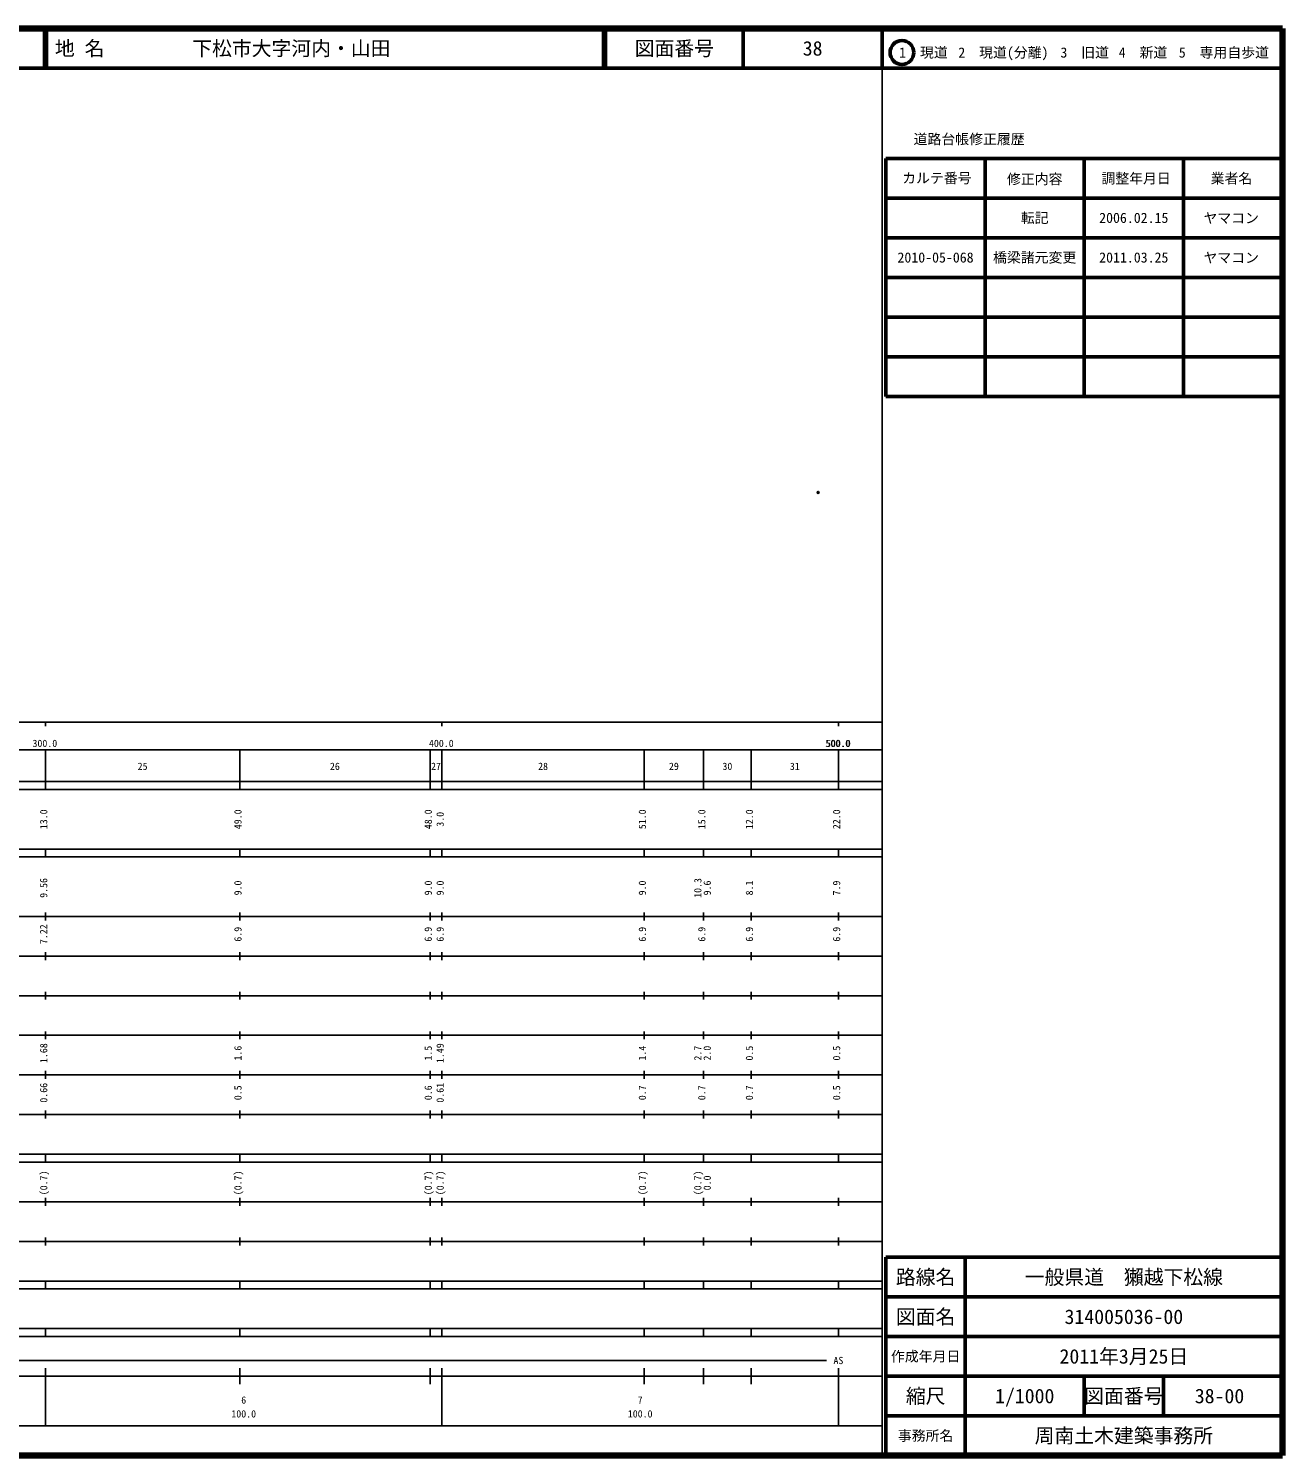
# Model space of a CAD drawing. Units: millimetres on the paper. Extents: x 40 to 680, y 20 to 380.
# Drawn here: x 363.7 to 680, y 20 to 380 of the extents above; entities that cross this region are included whole.
import ezdxf
from ezdxf.enums import TextEntityAlignment as Align

# ---------------------------------------------------------------- set-up
doc = ezdxf.new("R2010")
doc.units = ezdxf.units.MM
doc.header["$PDMODE"] = 32
doc.header["$PDSIZE"] = 0.5
doc.layers.add('M-OTRS', color=6, linetype='Continuous')
doc.layers.add('M-TTL-TXT', color=7, linetype='Continuous')
for name, color, linetype, lineweight in [('M-TTL', 2, 'Continuous', 140), ('M-TTL-BAND', 7, 'Continuous', 25), ('M-TTL-FRAM', 2, 'Continuous', 50), ('M-TTL-LINE', 7, 'Continuous', 50)]:
    doc.layers.add(name, color=color, linetype=linetype, lineweight=lineweight)
doc.styles.add('ＭＳ ゴシック', font='')
doc.styles.get('ＭＳ ゴシック').set_extended_font_data('MS Gothic')

msp = doc.modelspace()

# ---------------------------------------------------------------- linework, layer by layer
at = {"layer": 'M-OTRS'}
msp.add_point((562.881, 262.976), dxfattribs=at)
at = {"layer": 'M-TTL'}
for p, q in [((680, 380), (40, 380)), ((680, 20), (680, 380)), ((40, 20), (680, 20))]:
    msp.add_line(p, q, dxfattribs=at)
at = {"layer": 'M-TTL-BAND'}
for p, q in [((579, 20), (579, 370)), ((40, 205), (579, 205)), ((368, 205), (368, 204)), ((468, 205), (468, 204)), ((568, 205), (568, 204)), ((68, 198), (579, 198)), ((368, 188), (368, 198)), ((417, 188), (417, 198)), ((465, 188), (465, 198)), ((468, 188), (468, 198)), ((519, 188), (519, 198)), ((534, 188), (534, 198)), ((546, 188), (546, 198)), ((568, 188), (568, 198)), ((40, 190), (579, 190)), ((40, 188), (579, 188)), ((40, 173), (579, 173)), ((368, 171), (368, 173)), ((417, 171), (417, 173)), ((465, 171), (465, 173)), ((468, 171), (468, 173)), ((519, 171), (519, 173)), ((534, 171), (534, 173)), ((546, 171), (546, 173)), ((568, 171), (568, 173)), ((40, 171), (579, 171)), ((40, 156), (579, 156)), ((368, 155), (368, 157)), ((417, 155), (417, 157)), ((465, 155), (465, 157)), ((468, 155), (468, 157)), ((519, 155), (519, 157)), ((534, 155), (534, 157)), ((546, 155), (546, 157)), ((568, 155), (568, 157)), ((46, 146), (579, 146)), ((368, 145), (368, 147)), ((417, 145), (417, 147)), ((465, 145), (465, 147)), ((468, 145), (468, 147)), ((519, 145), (519, 147)), ((534, 145), (534, 147)), ((546, 145), (546, 147)), ((568, 145), (568, 147)), ((368, 135), (368, 137)), ((417, 135), (417, 137)), ((465, 135), (465, 137)), ((468, 135), (468, 137)), ((519, 135), (519, 137)), ((534, 135), (534, 137)), ((546, 135), (546, 137)), ((568, 135), (568, 137)), ((52, 136), (579, 136)), ((46, 126), (579, 126)), ((368, 125), (368, 127)), ((417, 125), (417, 127)), ((465, 125), (465, 127)), ((468, 125), (468, 127)), ((519, 125), (519, 127)), ((534, 125), (534, 127)), ((546, 125), (546, 127)), ((568, 125), (568, 127)), ((52, 116), (579, 116)), ((368, 115), (368, 117)), ((417, 115), (417, 117)), ((465, 115), (465, 117)), ((468, 115), (468, 117)), ((519, 115), (519, 117)), ((534, 115), (534, 117)), ((546, 115), (546, 117)), ((568, 115), (568, 117)), ((46, 106), (579, 106)), ((368, 105), (368, 107)), ((417, 105), (417, 107)), ((465, 105), (465, 107)), ((468, 105), (468, 107)), ((519, 105), (519, 107)), ((534, 105), (534, 107)), ((546, 105), (546, 107)), ((568, 105), (568, 107)), ((40, 96), (579, 96)), ((40, 94), (579, 94)), ((368, 94), (368, 96)), ((417, 94), (417, 96)), ((465, 94), (465, 96)), ((468, 94), (468, 96)), ((519, 94), (519, 96)), ((534, 94), (534, 96)), ((546, 94), (546, 96)), ((568, 94), (568, 96)), ((49, 84), (579, 84)), ((368, 83), (368, 85)), ((417, 83), (417, 85)), ((465, 83), (465, 85)), ((468, 83), (468, 85)), ((519, 83), (519, 85)), ((534, 83), (534, 85)), ((546, 83), (546, 85)), ((568, 83), (568, 85)), ((40, 74), (579, 74)), ((368, 73), (368, 75)), ((417, 73), (417, 75)), ((465, 73), (465, 75)), ((468, 73), (468, 75)), ((519, 73), (519, 75)), ((534, 73), (534, 75)), ((546, 73), (546, 75)), ((568, 73), (568, 75)), ((40, 64), (579, 64)), ((40, 62), (579, 62)), ((368, 62), (368, 64)), ((417, 62), (417, 64)), ((465, 62), (465, 64)), ((468, 62), (468, 64)), ((519, 62), (519, 64)), ((534, 62), (534, 64)), ((546, 62), (546, 64)), ((568, 62), (568, 64)), ((40, 52), (579, 52)), ((368, 50), (368, 52)), ((417, 50), (417, 52)), ((465, 50), (465, 52)), ((468, 50), (468, 52)), ((519, 50), (519, 52)), ((534, 50), (534, 52)), ((546, 50), (546, 52)), ((568, 50), (568, 52)), ((40, 50), (579, 50)), ((71, 44), (565, 44)), ((40, 40), (579, 40)), ((368, 27.5), (368, 42)), ((417, 38), (417, 42)), ((465, 38), (465, 42)), ((468, 27.5), (468, 42)), ((519, 38), (519, 42)), ((534, 38), (534, 42)), ((546, 38), (546, 42)), ((568, 27.5), (568, 42)), ((68, 27.5), (579, 27.5))]:
    msp.add_line(p, q, dxfattribs=at)
at = {"layer": 'M-TTL-FRAM'}
for p, q in [((580, 347.197), (580, 287.197)), ((580, 347.197), (680, 347.197)), ((580, 287.197), (680, 287.197)), ((680, 70), (580, 70)), ((580, 70), (580, 20))]:
    msp.add_line(p, q, dxfattribs=at)
at = {"layer": 'M-TTL-LINE'}
for p, q in [((367.75, 380), (367.75, 370)), ((368.25, 380), (368.25, 370)), ((508.747, 380), (508.747, 370)), ((509.247, 380), (509.247, 370)), ((543.997, 380), (543.997, 370)), ((579, 380), (579, 370)), ((40, 370), (680, 370)), ((605, 347.197), (605, 287.197)), ((630, 347.197), (630, 287.197)), ((655, 347.197), (655, 287.197)), ((580, 337.197), (680, 337.197)), ((580, 327.197), (680, 327.197)), ((580, 317.197), (680, 317.197)), ((580, 307.197), (680, 307.197)), ((580, 297.197), (680, 297.197)), ((600, 70), (600, 20)), ((680, 60), (580, 60)), ((680, 50), (580, 50)), ((680, 40), (580, 40)), ((630, 40), (630, 30)), ((650, 40), (650, 30)), ((680, 30), (580, 30))]:
    msp.add_line(p, q, dxfattribs=at)
msp.add_circle((584.031, 373.958), 3, dxfattribs=at)

# ---------------------------------------------------------------- texts
at = {"layer": 'M-TTL-BAND', "style": 'ＭＳ ゴシック'}
for s, p in [('300.0', (367.844, 198.195)), ('400.0', (467.844, 198.195)), ('500.0', (567.844, 198.195)), ('500.0', (568, 198.195)), ('25', (392.5, 192.405)), ('26', (441, 192.405)), ('27', (466.5, 192.405)), ('28', (493.5, 192.405)), ('29', (526.5, 192.405)), ('30', (540, 192.405)), ('31', (557, 192.405)), ('AS', (568, 42.5)), ('6', (418, 32.523)), ('7', (518, 32.523)), ('100.0', (418, 29.033)), ('100.0', (518, 29.033))]:
    msp.add_text(s, height=1.833, dxfattribs=at).set_placement(p, align=Align.BOTTOM_CENTER)
for s, p in [('13.0', (369, 180.5)), ('49.0', (418, 180.5)), ('48.0', (466, 180.5)), ('3.0', (469, 180.5)), ('51.0', (520, 180.5)), ('15.0', (535, 180.5)), ('12.0', (547, 180.5)), ('22.0', (569, 180.5)), ('9.56', (369, 163.174)), ('9.0', (418, 163.174)), ('9.0', (466, 163.174)), ('9.0', (469, 163.174)), ('9.0', (520, 163.174)), ('10.3', (534, 163.174)), ('9.6', (536.37, 163.174)), ('8.1', (547, 163.174)), ('7.9', (569, 163.174)), ('7.22', (369, 151.5)), ('6.9', (418, 151.5)), ('6.9', (466, 151.5)), ('6.9', (469, 151.5)), ('6.9', (520, 151.5)), ('6.9', (535, 151.5)), ('6.9', (547, 151.5)), ('6.9', (569, 151.5)), ('1.68', (369, 121.5)), ('1.6', (418, 121.5)), ('1.5', (466, 121.5)), ('1.49', (469, 121.5)), ('1.4', (520, 121.5)), ('2.7', (534, 121.5)), ('2.0', (536.37, 121.5)), ('0.5', (547, 121.5)), ('0.5', (569, 121.5)), ('0.66', (369, 111.5)), ('0.5', (418, 111.5)), ('0.6', (466, 111.5)), ('0.61', (469, 111.5)), ('0.7', (520, 111.5)), ('0.7', (535, 111.5)), ('0.7', (547, 111.5)), ('0.5', (569, 111.5)), ('(0.7)', (369, 88.764)), ('(0.7)', (418, 88.764)), ('(0.7)', (466, 88.764)), ('(0.7)', (469, 88.764)), ('(0.7)', (520, 88.764)), ('(0.7)', (534, 88.764)), ('0.0', (536.37, 88.764))]:
    msp.add_text(s, height=1.833, rotation=90, dxfattribs=at).set_placement(p, align=Align.BOTTOM_CENTER)
at = {"layer": 'M-TTL-TXT', "style": 'ＭＳ ゴシック'}
for s, p in [('地 名', (370.38, 375)), ('下松市大字河内・山田', (405.024, 375))]:
    msp.add_text(s, height=3.666, dxfattribs=at).set_placement(p, align=Align.MIDDLE_LEFT)
for s, height, p in [('図面番号', 3.666, (526.622, 375)), ('38', 3.666, (561.497, 375)), ('1\u3000現道', 2.566, (589.448, 373.958)), ('2\u3000現道(分離)', 2.566, (609.619, 373.958)), ('3\u3000旧道', 2.566, (630.121, 373.958)), ('4\u3000新道', 2.566, (644.824, 373.958)), ('5\u3000専用自歩道', 2.566, (665.228, 373.958)), ('道路台帳修正履歴', 2.566, (600.968, 352.113)), ('カルテ番号', 2.566, (592.839, 342.277)), ('修正内容', 2.566, (617.509, 342.023)), ('調整年月日', 2.566, (643.089, 342.197)), ('業者名', 2.566, (667.134, 342.197)), ('転記', 2.566, (617.5, 332.245)), ('2006.02.15', 2.566, (642.5, 332.245)), ('ヤマコン', 2.566, (667.077, 332.189)), ('2010-05-068', 2.566, (592.5, 322.245)), ('橋梁諸元変更', 2.566, (617.5, 322.245)), ('2011.03.25', 2.566, (642.5, 322.245)), ('ヤマコン', 2.566, (667.077, 322.189)), ('路線名', 3.666, (590, 65)), ('路線名', 3.666, (590, 65)), ('一般県道\u3000獺越下松線', 3.666, (640, 65)), ('図面名', 3.666, (590, 55)), ('図面名', 3.666, (590, 55)), ('314005036-00', 3.666, (640, 55)), ('2011年3月25日', 3.666, (640, 45)), ('作成年月日', 2.566, (590, 45)), ('作成年月日', 2.566, (590, 45)), ('縮尺', 3.666, (590, 35)), ('縮尺', 3.666, (590, 35)), ('1/1000', 3.666, (615, 35)), ('図面番号', 3.666, (640, 35)), ('図面番号', 3.666, (640, 35)), ('38-00', 3.666, (664.125, 35)), ('事務所名', 2.566, (590, 25)), ('事務所名', 2.566, (590, 25)), ('周南土木建築事務所', 3.666, (640, 25))]:
    msp.add_text(s, height=height, dxfattribs=at).set_placement(p, align=Align.MIDDLE_CENTER)

doc.saveas('drawing.dxf')
